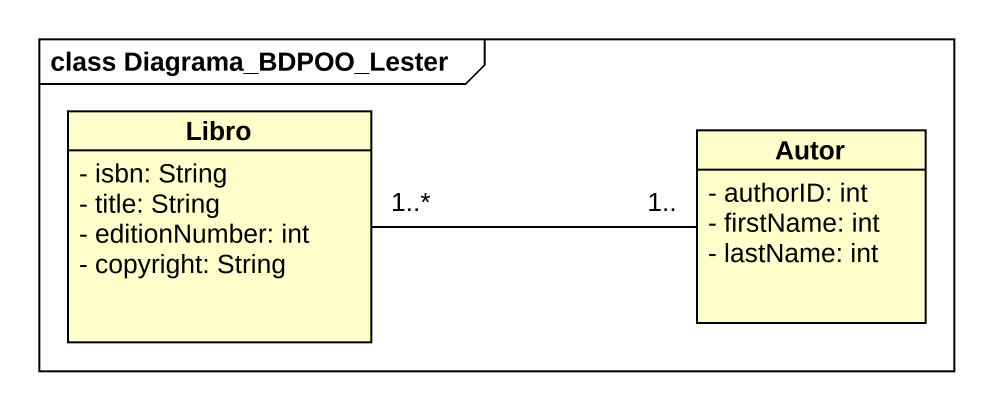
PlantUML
@startuml
mainframe class Diagrama_BDPOO_Lester
hide circle
hide empty members
skinparam classAttributeIconSize 0
class Libro {
  - isbn: String
  - title: String
  - editionNumber: int
  - copyright: String
}
class Autor {
  - authorID: int
  - firstName: int
  - lastName: int
}
Libro "1..*" -right- "1.." Autor
@enduml
